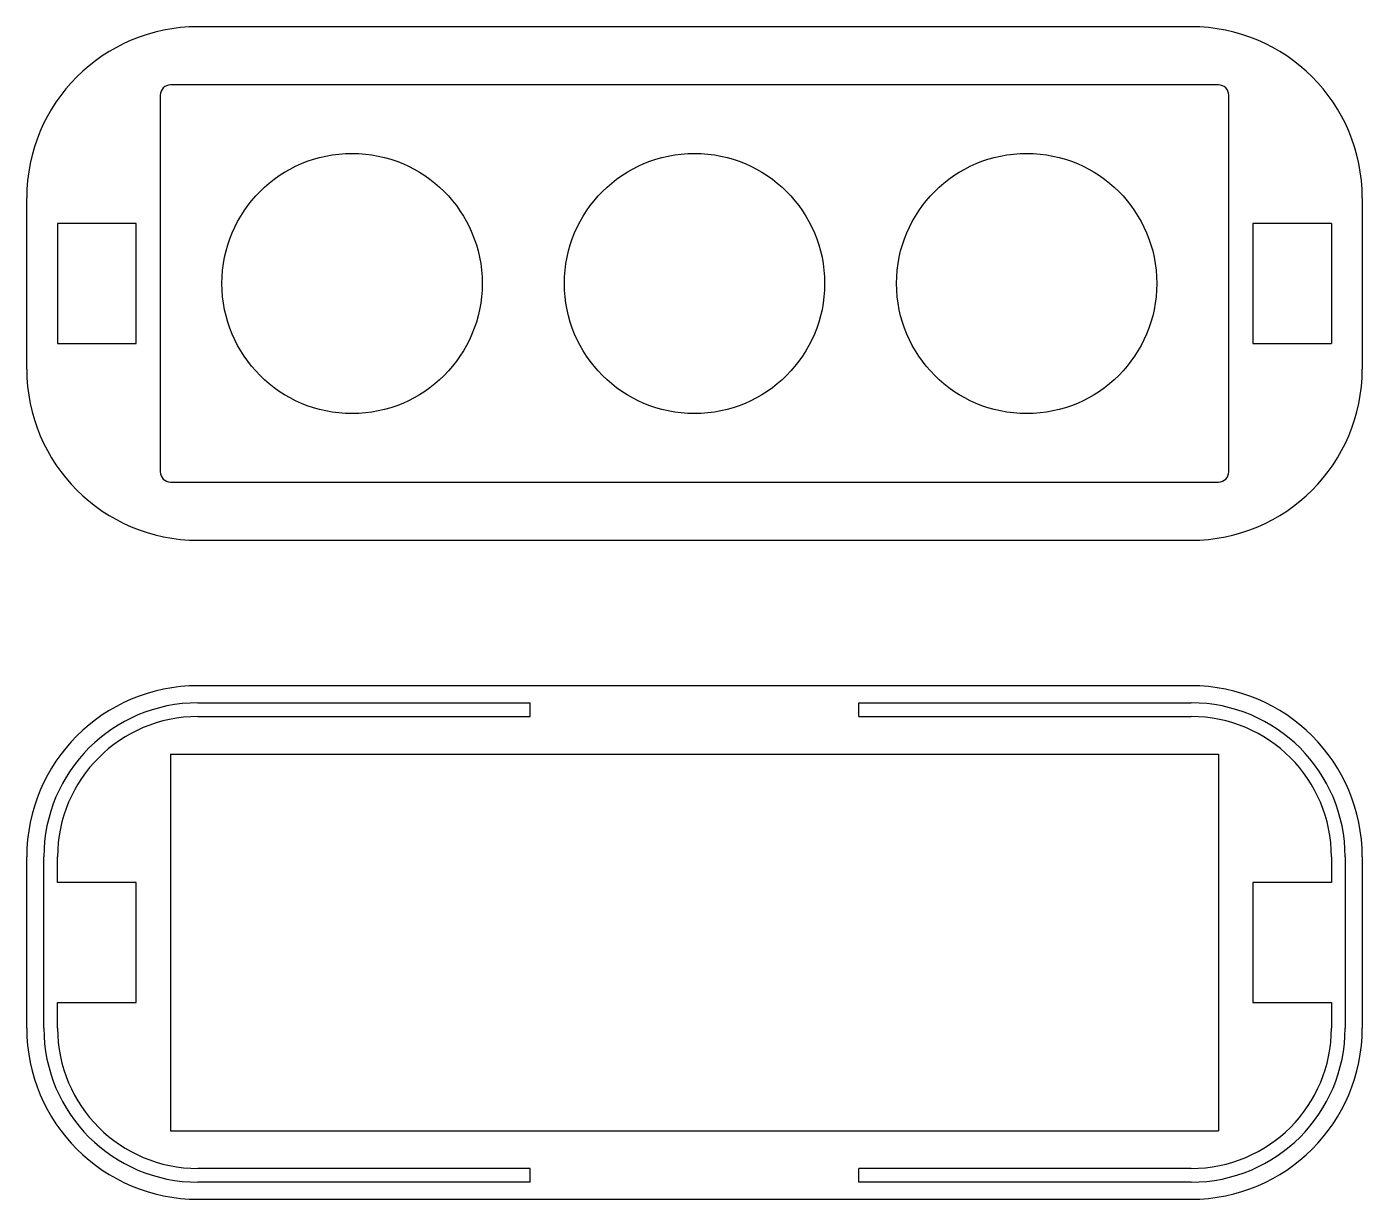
# Model space of a CAD drawing. Header units: millimetres. Extents: x -642 to 1453, y -425 to 464.
# Drawn here: x -642.2 to -252.2, y -134.9 to 207.6 of the extents above; entities that cross this region are included whole.
import ezdxf

# ---------------------------------------------------------------- set-up
doc = ezdxf.new("R2010")
doc.units = ezdxf.units.MM
for name, color, linetype, lineweight, true_color in [('layer 1', 5, 'Continuous', 25, 0x0000ff), ('layer 2', 1, 'Continuous', 25, 0xff0000), ('layer 4', 3, 'Continuous', 25, 0x00ff00)]:
    doc.layers.add(name, color=color, linetype=linetype, lineweight=lineweight, true_color=true_color)

msp = doc.modelspace()

# ---------------------------------------------------------------- linework, layer by layer
at = {"layer": 'layer 1'}
for p, q in [((-302.18, 207.61), (-592.18, 207.61)), ((-642.18, 107.61), (-642.18, 157.61)), ((-252.18, 157.61), (-252.18, 107.61)), ((-592.18, 57.61), (-302.18, 57.61)), ((-302.18, 15.11), (-592.18, 15.11)), ((-642.18, -84.89), (-642.18, -34.89)), ((-252.18, -34.89), (-252.18, -84.89)), ((-592.18, -134.89), (-302.18, -134.89))]:
    msp.add_line(p, q, dxfattribs=at)
for centre, start, end in [((-592.18, 157.61), 90, 180), ((-302.18, 157.61), 0, 90), ((-592.18, 107.61), 180, 270), ((-302.18, 107.61), 270, 0), ((-592.18, -34.89), 90, 180), ((-302.18, -34.89), 0, 90), ((-592.18, -84.89), 180, 270), ((-302.18, -84.89), 270, 0)]:
    msp.add_arc(centre, 50, start, end, dxfattribs=at)
at = {"layer": 'layer 2'}
for p, q in [((-610.18, 150.11), (-633.18, 150.11)), ((-633.18, 150.11), (-633.18, 115.11)), ((-610.18, 115.11), (-610.18, 150.11)), ((-261.18, 150.11), (-284.18, 150.11)), ((-284.18, 150.11), (-284.18, 115.11)), ((-261.18, 150.11), (-261.18, 115.11)), ((-633.18, 115.11), (-610.18, 115.11)), ((-284.18, 115.11), (-261.18, 115.11)), ((-592.18, 10.11), (-495.18, 10.11)), ((-495.18, 6.11), (-495.18, 10.11)), ((-399.18, 10.11), (-302.18, 10.11)), ((-399.18, 6.11), (-399.18, 10.11)), ((-592.18, 6.11), (-495.18, 6.11)), ((-399.18, 6.11), (-302.18, 6.11)), ((-637.18, -84.89), (-637.18, -34.89)), ((-633.18, -42.39), (-633.18, -34.89)), ((-261.18, -34.89), (-261.18, -42.39)), ((-257.18, -34.89), (-257.18, -84.89)), ((-610.18, -42.39), (-633.18, -42.39)), ((-610.18, -77.39), (-610.18, -42.39)), ((-261.18, -42.39), (-284.18, -42.39)), ((-284.18, -42.39), (-284.18, -77.39)), ((-633.18, -84.89), (-633.18, -77.39)), ((-633.18, -77.39), (-610.18, -77.39)), ((-284.18, -77.39), (-261.18, -77.39)), ((-261.18, -77.39), (-261.18, -84.89)), ((-495.18, -125.89), (-592.18, -125.89)), ((-495.18, -129.89), (-495.18, -125.89)), ((-302.18, -125.89), (-399.18, -125.89)), ((-399.18, -129.89), (-399.18, -125.89)), ((-495.18, -129.89), (-592.18, -129.89)), ((-302.18, -129.89), (-399.18, -129.89))]:
    msp.add_line(p, q, dxfattribs=at)
at = {"layer": 'layer 2', "flags": 128}
msp.add_lwpolyline([(-600.18, 74.61), (-294.18, 74.61, 0.414214), (-291.18, 77.61), (-291.18, 187.61, 0.414214), (-294.18, 190.61), (-600.18, 190.61, 0.414214), (-603.18, 187.61), (-603.18, 77.61, 0.414214)], format="xyb", close=True, dxfattribs=at)
at = {"layer": 'layer 2'}
for centre, radius, start, end in [((-592.18, -34.89), 45, 90, 180), ((-302.18, -34.89), 45, 0, 90), ((-592.18, -34.89), 41, 90, 180), ((-302.18, -34.89), 41, 0, 90), ((-592.18, -84.89), 45, 180, 270), ((-592.18, -84.89), 41, 180, 270), ((-302.18, -84.89), 45, 270, 0), ((-302.18, -84.89), 41, 270, 0)]:
    msp.add_arc(centre, radius, start, end, dxfattribs=at)
at = {"layer": 'layer 4'}
for p, q in [((-600.18, -4.89), (-294.18, -4.89)), ((-600.18, -4.89), (-600.18, -114.89)), ((-294.18, -4.89), (-294.18, -114.89)), ((-600.18, -114.89), (-294.18, -114.89))]:
    msp.add_line(p, q, dxfattribs=at)
for centre in [(-547.18, 132.61), (-447.18, 132.61), (-350.18, 132.61)]:
    msp.add_circle(centre, 38, dxfattribs=at)

doc.saveas('drawing.dxf')
